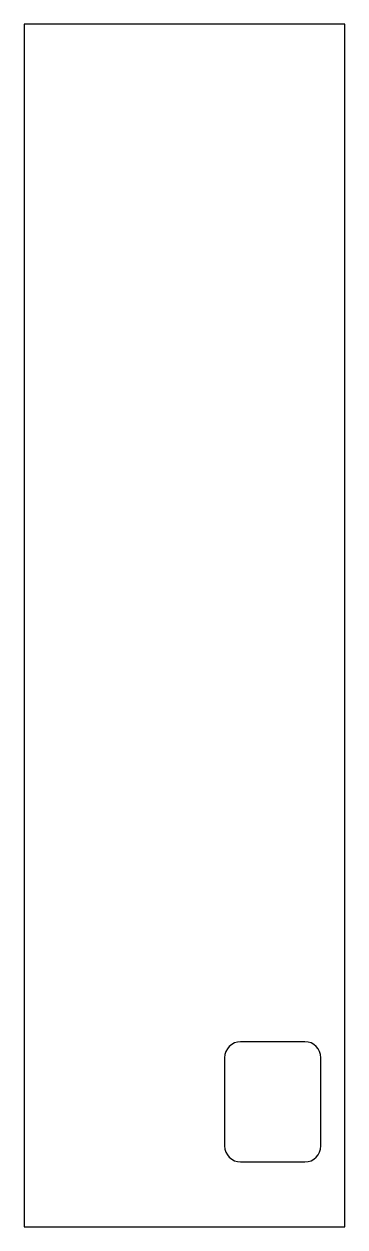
# Model space of a CAD drawing. Header units: millimetres. Extents: x -43 to -3, y -75 to 75.
import ezdxf

# ---------------------------------------------------------------- set-up
doc = ezdxf.new("R2010")
doc.units = ezdxf.units.MM
doc.layers.add('Shape2DView001', color=7, linetype='CONTINUOUS')

msp = doc.modelspace()

# ---------------------------------------------------------------- linework, layer by layer
at = {"layer": 'Shape2DView001'}
for p, q in [((-43.1, 75), (-43.1, -75)), ((-3.1, 75), (-43.1, 75)), ((-3.1, -75), (-3.1, 75)), ((-8.1, -51.9), (-16.1, -51.9)), ((-18.1, -53.9), (-18.1, -64.9)), ((-6.1, -64.9), (-6.1, -53.9)), ((-16.1, -66.9), (-8.1, -66.9)), ((-43.1, -75), (-3.1, -75))]:
    msp.add_line(p, q, dxfattribs=at)
for centre, start, end in [((-16.1, -53.9), 90, 180), ((-8.1, -53.9), 0, 90), ((-16.1, -64.9), 180, -90), ((-8.1, -64.9), -90, 0)]:
    msp.add_arc(centre, 2, start, end, dxfattribs=at)

doc.saveas('drawing.dxf')
